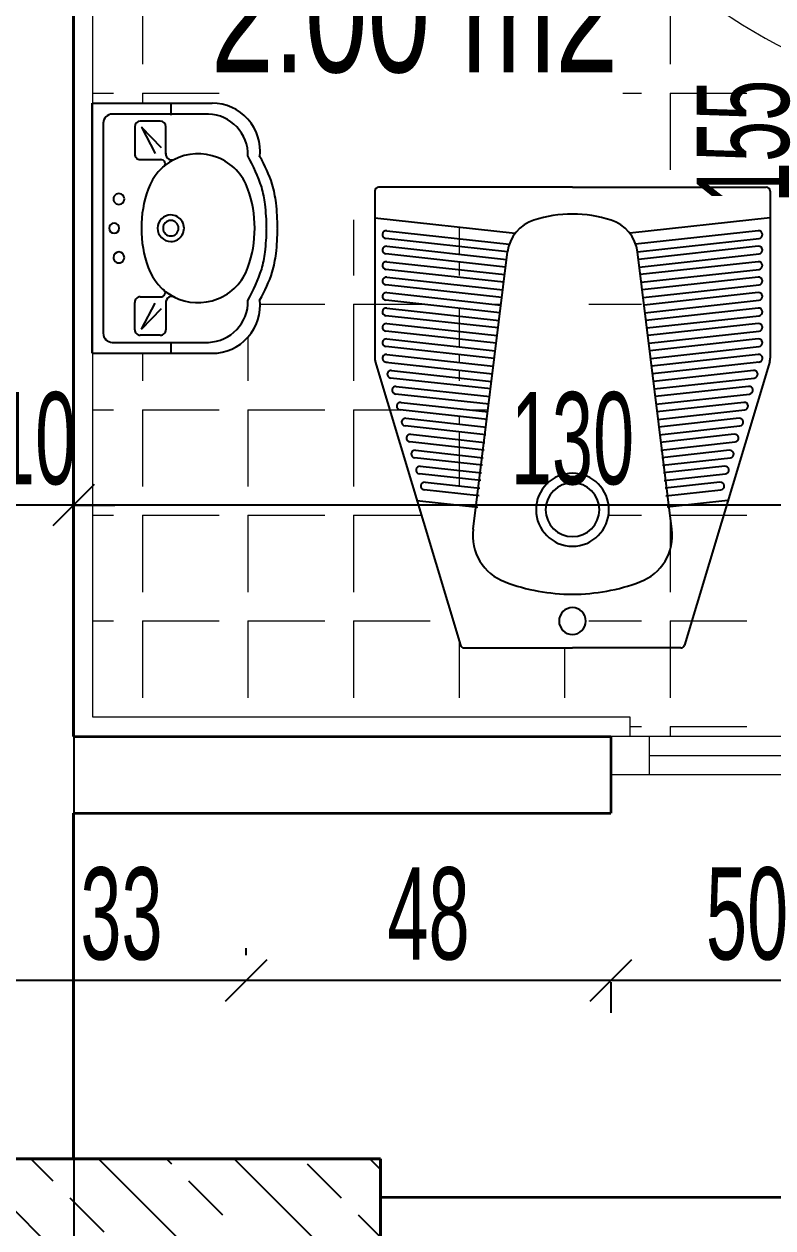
# Model space of a CAD drawing. Header units: inches. Extents: x -7543 to -822, y 102837 to 190349.
# Drawn here: x -831.53066 to -831.51116, y 102837.01463 to 102837.04599 of the extents above; entities that cross this region are included whole.
import ezdxf

# ---------------------------------------------------------------- set-up
doc = ezdxf.new("R2010")
doc.units = ezdxf.units.IN
doc.header["$MEASUREMENT"] = 0
doc.linetypes.add('DASHDOTX2', pattern=[2, 1, -0.5, 0, -0.5])
doc.layers.get('0').update_dxf_attribs({"lineweight": 25})
for name, color, linetype, lineweight in [('AKS', 1, 'Continuous', 25), ('ICOL', 55, 'Continuous', 25), ('İZ DÜŞÜM', 253, 'Continuous', 20), ('KOLON', 2, 'Continuous', 40), ('SIVA', 150, 'Continuous', 15), ('TARAMA', 8, 'Continuous', 25), ('YAZI', 7, 'Continuous', 25)]:
    doc.layers.add(name, color=color, linetype=linetype, lineweight=lineweight)
for name, color, linetype, lineweight, true_color in [('DUVAR', 7, 'Continuous', 35, 0xfc4642), ('KAPI', 7, 'Continuous', 18, 0xffb360), ('PENCERE', 7, 'Continuous', 18, 0xffb360), ('TEFRİŞ', 7, 'Continuous', 25, 0x78462c)]:
    doc.layers.add(name, color=color, linetype=linetype, lineweight=lineweight, true_color=true_color)
doc.styles.add('arıal', font='arial.ttf', dxfattribs={"width": 0.7})
doc.styles.add('OLCU', font='tromand.shx', dxfattribs={"width": 0.6, "height": 12})

# ---------------------------------------------------------------- blocks, each defined once
blk = doc.blocks.new('_Oblique')
at = {"color": 0, "linetype": 'ByBlock', "lineweight": -2}
blk.add_line((-0.5, -0.5), (0.5, 0.5), dxfattribs=at)

msp = doc.modelspace()

# ---------------------------------------------------------------- linework, layer by layer
at = {"layer": 'AKS', "linetype": 'DASHDOTX2', "ltscale": 10}
msp.add_line((-831.5293657724994, 102837.241780972), (-831.5293657724994, 102836.7293249838), dxfattribs=at)
at = {"layer": 'DUVAR'}
for p, q in [((-831.5293773943481, 102837.0274307916), (-831.5293773943481, 102837.050652617)), ((-831.5293773943481, 102837.0274307916), (-831.5153773943481, 102837.0274307916)), ((-831.5153773943481, 102837.0274307916), (-831.5153773943481, 102837.0254307916)), ((-831.5293773943481, 102837.0254307916), (-831.5153773943481, 102837.0254307916)), ((-831.5293773943481, 102837.0164307916), (-831.5293773943481, 102837.0254307916)), ((-831.5213773943481, 102837.0154307916), (-831.4633773943481, 102837.0154307916))]:
    msp.add_line(p, q, dxfattribs=at)
at = {"layer": 'ICOL', "color": 53}
for p, q in [((-831.5293773943481, 102837.0341847382), (-831.5293773943481, 102837.0342964126)), ((-831.5293773943481, 102837.0341847382), (-831.5293773943481, 102837.0342964126)), ((-831.5248773943481, 102837.0217363186), (-831.5248773943481, 102837.0219172501)), ((-831.5248773943481, 102837.0217363186), (-831.5248773943481, 102837.0219172501)), ((-831.5153773943481, 102837.0210307916), (-831.5153773943481, 102837.0202372501)), ((-831.5153773943481, 102837.0210307916), (-831.5153773943481, 102837.0202372501))]:
    msp.add_line(p, q, dxfattribs=at)
at = {"layer": 'ICOL'}
for p, q in [((-831.5293773943481, 102837.0334564126), (-831.531377394348, 102837.0334564126)), ((-831.5293773943481, 102837.0334564126), (-831.5282973943481, 102837.0334564126)), ((-831.503377394348, 102837.0334564126), (-831.5293773943481, 102837.0334564126)), ((-831.5248773943481, 102837.0210772501), (-831.531377394348, 102837.0210772501)), ((-831.5153773943481, 102837.0210772501), (-831.5248773943481, 102837.0210772501)), ((-831.505377394348, 102837.0210772501), (-831.5153773943481, 102837.0210772501))]:
    msp.add_line(p, q, dxfattribs=at)
at = {"layer": 'İZ DÜŞÜM'}
for p, q in [((-831.5275831511601, 102837.0469419001), (-831.5275831511601, 102837.0449419001)), ((-831.51383315116, 102837.0469419001), (-831.51383315116, 102837.0449419001)), ((-831.528877394348, 102837.0441919001), (-831.52833315116, 102837.0441919001)), ((-831.5275831511601, 102837.0441919001), (-831.5275831511601, 102837.0439280024)), ((-831.5275831511601, 102837.0441919001), (-831.52558315116, 102837.0441919001)), ((-831.5150678637418, 102837.0441919001), (-831.5145831511601, 102837.0441919001)), ((-831.51383315116, 102837.0441919001), (-831.51383315116, 102837.0424119813)), ((-831.51383315116, 102837.0441919001), (-831.5118331511601, 102837.0441919001)), ((-831.51383315116, 102837.0424119813), (-831.51383315116, 102837.0421919001)), ((-831.5220831511601, 102837.0408918311), (-831.5220831511601, 102837.0394419001)), ((-831.51933315116, 102837.040697674), (-831.51933315116, 102837.0401946993)), ((-831.51933315116, 102837.0401946993), (-831.51933315116, 102837.0399934975)), ((-831.51933315116, 102837.0397923185), (-831.51933315116, 102837.0395911167)), ((-831.51933315116, 102837.0395911167), (-831.51933315116, 102837.0394419001)), ((-831.5245154578595, 102837.0386919001), (-831.5228331511601, 102837.0386919001)), ((-831.5220831511601, 102837.0386919001), (-831.5220831511601, 102837.0366919001)), ((-831.5220831511601, 102837.0386919001), (-831.520309014126, 102837.0386919001)), ((-831.51933315116, 102837.0385851574), (-831.51933315116, 102837.0383839556)), ((-831.51933315116, 102837.0383839556), (-831.51933315116, 102837.0377803757)), ((-831.5184697918003, 102837.0386919001), (-831.5182389143637, 102837.0386919001)), ((-831.5159518113915, 102837.0386919001), (-831.5145831511601, 102837.0386919001)), ((-831.52483315116, 102837.0378308829), (-831.52483315116, 102837.0366919001)), ((-831.51933315116, 102837.0377803757), (-831.51933315116, 102837.0375791886)), ((-831.5275831511601, 102837.037411932), (-831.5275831511601, 102837.0366919001)), ((-831.51933315116, 102837.0373779962), (-831.51933315116, 102837.0371767944)), ((-831.51933315116, 102837.0369756153), (-831.51933315116, 102837.0367744148)), ((-831.51933315116, 102837.0367744148), (-831.51933315116, 102837.0366919001)), ((-831.528877394348, 102837.0359419001), (-831.52833315116, 102837.0359419001)), ((-831.5275831511601, 102837.0359419001), (-831.5275831511601, 102837.0339419001)), ((-831.5275831511601, 102837.0359419001), (-831.52558315116, 102837.0359419001)), ((-831.52483315116, 102837.0359419001), (-831.52483315116, 102837.0339419001)), ((-831.52483315116, 102837.0359419001), (-831.5228331511601, 102837.0359419001)), ((-831.5220831511601, 102837.0359419001), (-831.5220831511601, 102837.0339419001)), ((-831.5220831511601, 102837.0359419001), (-831.5208891033488, 102837.0359419001)), ((-831.5190795561973, 102837.0359419001), (-831.5185809394178, 102837.0359419001)), ((-831.51933315116, 102837.03576846), (-831.51933315116, 102837.0355672582)), ((-831.51933315116, 102837.0353660655), (-831.51933315116, 102837.0349636859)), ((-831.51933315116, 102837.0349636859), (-831.51933315116, 102837.0345612909)), ((-831.51933315116, 102837.0345612909), (-831.51933315116, 102837.0341589097)), ((-831.51933315116, 102837.0341589097), (-831.51933315116, 102837.033957715)), ((-831.51933315116, 102837.033957715), (-831.51933315116, 102837.0339419001)), ((-831.528877394348, 102837.0331919001), (-831.52833315116, 102837.0331919001)), ((-831.5275831511601, 102837.0331919001), (-831.5275831511601, 102837.0311919001)), ((-831.5275831511601, 102837.0331919001), (-831.52558315116, 102837.0331919001)), ((-831.52483315116, 102837.0331919001), (-831.52483315116, 102837.0311919001)), ((-831.52483315116, 102837.0331919001), (-831.5228331511601, 102837.0331919001)), ((-831.5220831511601, 102837.0331919001), (-831.5220831511601, 102837.0311919001)), ((-831.5220831511601, 102837.0331919001), (-831.5203136662941, 102837.0331919001)), ((-831.5154386469458, 102837.0331919001), (-831.5145831511601, 102837.0331919001)), ((-831.51383315116, 102837.0331919001), (-831.51383315116, 102837.0311919001)), ((-831.51383315116, 102837.0331919001), (-831.5138318442242, 102837.0331919001)), ((-831.5138318442242, 102837.0331919001), (-831.5118331511601, 102837.0331919001)), ((-831.528877394348, 102837.0304419001), (-831.52833315116, 102837.0304419001)), ((-831.5275831511601, 102837.0304419001), (-831.5275831511601, 102837.0284419001)), ((-831.5275831511601, 102837.0304419001), (-831.52558315116, 102837.0304419001)), ((-831.52483315116, 102837.0304419001), (-831.52483315116, 102837.0284419001)), ((-831.52483315116, 102837.0304419001), (-831.5228331511601, 102837.0304419001)), ((-831.5220831511601, 102837.0304419001), (-831.5220831511601, 102837.0284419001)), ((-831.5220831511601, 102837.0304419001), (-831.5200831511601, 102837.0304419001)), ((-831.5159518113915, 102837.0304419001), (-831.5145831511601, 102837.0304419001)), ((-831.51383315116, 102837.0304419001), (-831.51383315116, 102837.0284419001)), ((-831.51383315116, 102837.0304419001), (-831.5118331511601, 102837.0304419001)), ((-831.51933315116, 102837.0299235341), (-831.51933315116, 102837.0284419001)), ((-831.51658315116, 102837.0297376853), (-831.51658315116, 102837.0284419001)), ((-831.5148773943481, 102837.0276919001), (-831.5145831511601, 102837.0276919001)), ((-831.51383315116, 102837.0276919001), (-831.51383315116, 102837.0274307916)), ((-831.51383315116, 102837.0276919001), (-831.5118331511601, 102837.0276919001))]:
    msp.add_line(p, q, dxfattribs=at)
at = {"layer": 'KAPI'}
msp.add_arc((-831.504777394348, 102837.0575307916), 0.01360588108133885, 178.3153156342386, 271.6846843212896, dxfattribs=at)
at = {"layer": 'KOLON'}
for p, q in [((-831.5213773943481, 102837.0164307916), (-831.531377394348, 102837.0164307916)), ((-831.5213773943481, 102837.0114307916), (-831.5213773943481, 102837.0164307916))]:
    msp.add_line(p, q, dxfattribs=at)
at = {"layer": 'PENCERE'}
for p, q in [((-831.505377394348, 102837.0274307916), (-831.5153773943481, 102837.0274307916)), ((-831.514377394348, 102837.0274307916), (-831.514377394348, 102837.0264307916)), ((-831.5063773943481, 102837.0269307916), (-831.514377394348, 102837.0269307916)), ((-831.505377394348, 102837.0264307916), (-831.5153773943481, 102837.0264307916))]:
    msp.add_line(p, q, dxfattribs=at)
at = {"layer": 'SIVA'}
for p, q in [((-831.528877394348, 102837.0279307916), (-831.528877394348, 102837.0504455102)), ((-831.5148773943481, 102837.0279307916), (-831.528877394348, 102837.0279307916)), ((-831.5148773943481, 102837.0274307916), (-831.5148773943481, 102837.0279307916))]:
    msp.add_line(p, q, dxfattribs=at)
at = {"layer": 'TARAMA'}
for p, q in [((-831.5304914738736, 102837.0164307916), (-831.5299150590353, 102837.0158543767)), ((-831.5287237069235, 102837.0164307916), (-831.5237237069235, 102837.0114307916)), ((-831.5269559399676, 102837.0164307916), (-831.5268214668677, 102837.0162963185)), ((-831.5251881730176, 102837.0164307916), (-831.5213773943481, 102837.0126200129)), ((-831.5232859329617, 102837.0162963185), (-831.5224020494852, 102837.015412435)), ((-831.5216526391117, 102837.0164307916), (-831.5213773943481, 102837.0161555468)), ((-831.5263795251294, 102837.0158543767), (-831.5254956416529, 102837.0149704933)), ((-831.531377394348, 102837.0155489451), (-831.5272592408295, 102837.0114307916)), ((-831.529473117297, 102837.015412435), (-831.5285892338206, 102837.0145285515)), ((-831.521960107747, 102837.0149704933), (-831.5213773943481, 102837.0143877799))]:
    msp.add_line(p, q, dxfattribs=at)
at = {"layer": 'TEFRİŞ'}
for p, q in [((-831.5288890161967, 102837.037411932), (-831.5288890161967, 102837.0439280024)), ((-831.5288890161967, 102837.0439280024), (-831.5257674305967, 102837.0439280024)), ((-831.5268378257966, 102837.0439022984), (-831.5268378257966, 102837.0436166984)), ((-831.5286034161967, 102837.0434044024), (-831.5286034161967, 102837.037935532)), ((-831.5258626305966, 102837.0436424024), (-831.5283654161967, 102837.0436424024)), ((-831.5271146673966, 102837.0434570424), (-831.5276382673967, 102837.0434570424)), ((-831.5277810673966, 102837.0433142424), (-831.5277810673966, 102837.0426002424)), ((-831.5270813585967, 102837.0427600328), (-831.5276059441967, 102837.0432991448)), ((-831.5276059441967, 102837.0432991448), (-831.5272514977967, 102837.0426181624)), ((-831.5269718673967, 102837.0425964344), (-831.5269718673967, 102837.0433142424)), ((-831.5276382673967, 102837.0424574424), (-831.5270846513966, 102837.0424574424)), ((-831.521527394348, 102837.0416376853), (-831.521527394348, 102837.0372817253)), ((-831.5163773943481, 102837.0417376853), (-831.521427394348, 102837.0417376853)), ((-831.5163773943481, 102837.0417376853), (-831.5113273943481, 102837.0417376853)), ((-831.511227394348, 102837.0416376853), (-831.511227394348, 102837.0372817253)), ((-831.521527394348, 102837.0409376853), (-831.517870494348, 102837.0405376853)), ((-831.511227394348, 102837.0409376853), (-831.514884314348, 102837.0405376853)), ((-831.521216534348, 102837.0406019053), (-831.518023434348, 102837.0402526253)), ((-831.511538274348, 102837.0406019053), (-831.514731354348, 102837.0402526253)), ((-831.5180691943481, 102837.0400564453), (-831.5212382743481, 102837.0404030853)), ((-831.5146856143481, 102837.0400564453), (-831.5115165343481, 102837.0404030853)), ((-831.518118574348, 102837.0396594653), (-831.5212382743481, 102837.0400007053)), ((-831.521216534348, 102837.0401995053), (-831.5180938943481, 102837.0398579453)), ((-831.5189674743481, 102837.0328340253), (-831.5180697543481, 102837.0400520053)), ((-831.5137873343481, 102837.0328340253), (-831.5146850543481, 102837.0400520053)), ((-831.511538274348, 102837.0401995053), (-831.514660914348, 102837.0398579453)), ((-831.514636234348, 102837.0396594653), (-831.5115165343481, 102837.0400007053)), ((-831.521216534348, 102837.0397971253), (-831.5181432743481, 102837.0394609653)), ((-831.511538274348, 102837.0397971253), (-831.5146115343481, 102837.0394609653)), ((-831.5181679543481, 102837.0392624653), (-831.5212382743481, 102837.0395983053)), ((-831.521216534348, 102837.0393947453), (-831.518192634348, 102837.0390639853)), ((-831.5145868543481, 102837.0392624653), (-831.5115165343481, 102837.0395983053)), ((-831.511538274348, 102837.0393947453), (-831.514562174348, 102837.0390639853)), ((-831.518217334348, 102837.0388654853), (-831.5212382743481, 102837.0391959253)), ((-831.5145374743481, 102837.0388654853), (-831.5115165343481, 102837.0391959253)), ((-831.5277810673966, 102837.0380257032), (-831.5277810673966, 102837.0387397032)), ((-831.5276382673967, 102837.0388825032), (-831.5270846513966, 102837.0388825032)), ((-831.5276059441967, 102837.0380407896), (-831.5272514977967, 102837.0387217832)), ((-831.5269718673967, 102837.0387435112), (-831.5269718673967, 102837.0380257032)), ((-831.5182666943481, 102837.0384685053), (-831.5212382743481, 102837.0387935453)), ((-831.521216534348, 102837.0389923453), (-831.5182420143481, 102837.0386669853)), ((-831.511538274348, 102837.0389923453), (-831.5145127943481, 102837.0386669853)), ((-831.5144881143481, 102837.0384685053), (-831.5115165343481, 102837.0387935453)), ((-831.5276059441967, 102837.0380407896), (-831.5270813585967, 102837.0385799128)), ((-831.518316074348, 102837.0380715253), (-831.5212382743481, 102837.0383911453)), ((-831.521216534348, 102837.0385899653), (-831.518291394348, 102837.0382700053)), ((-831.511538274348, 102837.0385899653), (-831.514463414348, 102837.0382700053)), ((-831.514438734348, 102837.0380715253), (-831.5115165343481, 102837.0383911453)), ((-831.521216534348, 102837.0381875853), (-831.5183407543481, 102837.0378730253)), ((-831.511538274348, 102837.0381875853), (-831.5144140543481, 102837.0378730253)), ((-831.5271146673966, 102837.0378829032), (-831.5276382673967, 102837.0378829032)), ((-831.518365454348, 102837.0376745253), (-831.5212382743481, 102837.0379887653)), ((-831.521216534348, 102837.0377851853), (-831.518390134348, 102837.0374760453)), ((-831.514389354348, 102837.0376745253), (-831.5115165343481, 102837.0379887653)), ((-831.511538274348, 102837.0377851853), (-831.514364674348, 102837.0374760453)), ((-831.5283654161967, 102837.037697532), (-831.5258626305966, 102837.037697532)), ((-831.5268378257966, 102837.037697532), (-831.5268378257966, 102837.037411932)), ((-831.518414814348, 102837.0372775453), (-831.5212382743481, 102837.0375863853)), ((-831.5143399943481, 102837.0372775453), (-831.5115165343481, 102837.0375863853)), ((-831.5288890161967, 102837.037411932), (-831.5257674305967, 102837.037411932)), ((-831.5215147543481, 102837.0371955053), (-831.519298774348, 102837.0298089453)), ((-831.5212382743481, 102837.0371840053), (-831.5184641943481, 102837.0368805653)), ((-831.521216534348, 102837.0373828053), (-831.5184395143481, 102837.0370790453)), ((-831.511538274348, 102837.0373828053), (-831.5143152943481, 102837.0370790453)), ((-831.5115165343481, 102837.0371840053), (-831.514290614348, 102837.0368805653)), ((-831.511240054348, 102837.0371955053), (-831.5134560143481, 102837.0298089453)), ((-831.5210922343481, 102837.0369668253), (-831.5184859343481, 102837.0366817453)), ((-831.5116625743481, 102837.0369668253), (-831.5142688743481, 102837.0366817453)), ((-831.518507694348, 102837.0364829253), (-831.5211139943481, 102837.0367680053)), ((-831.520967434348, 102837.0365507853), (-831.518529434348, 102837.0362841253)), ((-831.5142471143481, 102837.0364829253), (-831.5116408143481, 102837.0367680053)), ((-831.511787374348, 102837.0365507853), (-831.514225374348, 102837.0362841253)), ((-831.5185511743481, 102837.0360853053), (-831.5209891743481, 102837.0363519853)), ((-831.5142036343481, 102837.0360853053), (-831.5117656343481, 102837.0363519853)), ((-831.518594674348, 102837.0356876853), (-831.5208643743481, 102837.0359359453)), ((-831.5208426143481, 102837.0361347453), (-831.5185729343481, 102837.0358864853)), ((-831.511912194348, 102837.0361347453), (-831.5141818743481, 102837.0358864853)), ((-831.514160134348, 102837.0356876853), (-831.5118904343481, 102837.0359359453)), ((-831.520717814348, 102837.0357187053), (-831.5186164143481, 102837.0354888653)), ((-831.512036994348, 102837.0357187053), (-831.514138394348, 102837.0354888653)), ((-831.5186381743481, 102837.0352900453), (-831.5207395543481, 102837.0355199053)), ((-831.520592994348, 102837.0353026853), (-831.5186599143481, 102837.0350912253)), ((-831.514116634348, 102837.0352900453), (-831.5120152543481, 102837.0355199053)), ((-831.512161814348, 102837.0353026853), (-831.5140948943481, 102837.0350912253)), ((-831.518681654348, 102837.0348924253), (-831.5206147343481, 102837.0351038653)), ((-831.514073154348, 102837.0348924253), (-831.512140074348, 102837.0351038653)), ((-831.5187251543481, 102837.0344947853), (-831.520489934348, 102837.0346878253)), ((-831.520468174348, 102837.0348866453), (-831.518703414348, 102837.0346936053)), ((-831.5122866143481, 102837.0348866453), (-831.514051394348, 102837.0346936053)), ((-831.5140296543481, 102837.0344947853), (-831.512264874348, 102837.0346878253)), ((-831.520343374348, 102837.0344706053), (-831.518746894348, 102837.0342959853)), ((-831.512411434348, 102837.0344706053), (-831.5140079143481, 102837.0342959853)), ((-831.518768654348, 102837.0340971653), (-831.520365114348, 102837.0342717853)), ((-831.520218554348, 102837.0340545653), (-831.5187903943481, 102837.0338983453)), ((-831.513986154348, 102837.0340971653), (-831.512389694348, 102837.0342717853)), ((-831.5125362543481, 102837.0340545653), (-831.513964414348, 102837.0338983453)), ((-831.5188121343481, 102837.0336995253), (-831.520240314348, 102837.0338557453)), ((-831.5139426743481, 102837.0336995253), (-831.512514494348, 102837.0338557453)), ((-831.5204284543481, 102837.0335745453), (-831.518844754348, 102837.0334013053)), ((-831.512326354348, 102837.0335745453), (-831.5139100543481, 102837.0334013053)), ((-831.519202994348, 102837.0297376853), (-831.5163773943481, 102837.0297376853)), ((-831.513551814348, 102837.0297376853), (-831.5163773943481, 102837.0297376853))]:
    msp.add_line(p, q, dxfattribs=at)
for centre, radius, start, end in [((-831.521427394348, 102837.0416376853), 0.0001, 90, 180), ((-831.5113273943481, 102837.0416376853), 0.0001, 0, 90), ((-831.5163773943481, 102837.0377376853), 0.0033, 90, 107.7189319597696), ((-831.5163773943481, 102837.0377376853), 0.0033, 72.28106804023037, 90), ((-831.521227394348, 102837.0405024853), 0.0001, 83.75769800390331, 263.7576980039033), ((-831.517077394348, 102837.0399285853), 0.001, 107.7189319597696, 172.9104649043545), ((-831.515677394348, 102837.0399285853), 0.001, 7.089535095645488, 72.28106804023037), ((-831.511527394348, 102837.0405024853), 0.0001, 276.2423019960967, 96.2423019960967), ((-831.521227394348, 102837.0401001053), 0.0001, 83.75769800390331, 263.7576980039033), ((-831.511527394348, 102837.0401001053), 0.0001, 276.2423019960967, 96.2423019960967), ((-831.521227394348, 102837.0396977253), 0.0001, 83.75769800390331, 263.7576980039033), ((-831.511527394348, 102837.0396977253), 0.0001, 276.2423019960967, 96.2423019960967), ((-831.521227394348, 102837.0392953253), 0.0001, 83.75769800390331, 263.7576980039033), ((-831.511527394348, 102837.0392953253), 0.0001, 276.2423019960967, 96.2423019960967), ((-831.521227394348, 102837.0388929453), 0.0001, 83.75769800390331, 263.7576980039033), ((-831.511527394348, 102837.0388929453), 0.0001, 276.2423019960967, 96.2423019960967), ((-831.521227394348, 102837.0384905653), 0.0001, 83.75769800390331, 263.7576980039033), ((-831.511527394348, 102837.0384905653), 0.0001, 276.2423019960967, 96.2423019960967), ((-831.521227394348, 102837.0380881653), 0.0001, 83.75769800390331, 263.7576980039033), ((-831.511527394348, 102837.0380881653), 0.0001, 276.2423019960967, 96.2423019960967), ((-831.521227394348, 102837.0376857853), 0.0001, 83.75769800390331, 263.7576980039033), ((-831.511527394348, 102837.0376857853), 0.0001, 276.2423019960967, 96.2423019960967), ((-831.521227394348, 102837.0372817253), 0.0003, 180, 196.6992439487935), ((-831.521227394348, 102837.0372834053), 0.0001, 83.75769800390331, 286.4221680132228), ((-831.511527394348, 102837.0372834053), 0.0001, 253.5778319867771, 96.2423019960967), ((-831.511527394348, 102837.0372817253), 0.0003, 343.3007560512066, 0), ((-831.5211031143481, 102837.0368674253), 0.0001, 83.75769800390331, 263.7576980039033), ((-831.5116516943481, 102837.0368674253), 0.0001, 276.2423019960967, 96.2423019960967), ((-831.5209782943481, 102837.0364513853), 0.0001, 83.75769800390331, 263.7576980039033), ((-831.5117765143481, 102837.0364513853), 0.0001, 276.2423019960967, 96.2423019960967), ((-831.5208534943481, 102837.0360353453), 0.0001, 83.75769800390331, 263.7576980039033), ((-831.511901314348, 102837.0360353453), 0.0001, 276.2423019960967, 96.2423019960967), ((-831.520728674348, 102837.0356193053), 0.0001, 83.75769800390331, 263.7576980039033), ((-831.512026134348, 102837.0356193053), 0.0001, 276.2423019960967, 96.2423019960967), ((-831.520603874348, 102837.0352032653), 0.0001, 83.75769800390331, 263.7576980039033), ((-831.512150934348, 102837.0352032653), 0.0001, 276.2423019960967, 96.2423019960967), ((-831.520479054348, 102837.0347872253), 0.0001, 83.75769800390331, 263.7576980039033), ((-831.512275754348, 102837.0347872253), 0.0001, 276.2423019960967, 96.2423019960967), ((-831.520354254348, 102837.0343711853), 0.0001, 83.75769800390331, 263.7576980039033), ((-831.512400554348, 102837.0343711853), 0.0001, 276.2423019960967, 96.2423019960967), ((-831.520229434348, 102837.0339551653), 0.0001, 83.75769800390331, 263.7576980039033), ((-831.5163773943481, 102837.0333376853), 0.00095, 90, 270), ((-831.5163773943481, 102837.0333376853), 0.0007000000000000001, 90, 270), ((-831.5163773943481, 102837.0333376853), 0.00095, 270, 90), ((-831.5163773943481, 102837.0333376853), 0.0007000000000000001, 270, 90), ((-831.5125253743481, 102837.0339551653), 0.0001, 276.2423019960967, 96.2423019960967), ((-831.5176773943481, 102837.0326735853), 0.0013, 172.9104649043545, 249.4300080559699), ((-831.515077394348, 102837.0326735853), 0.0013, 290.5699919440302, 7.089535095645488), ((-831.5163773943481, 102837.0361376853), 0.005000000000000001, 249.4300080559699, 270), ((-831.5163773943481, 102837.0361376853), 0.005000000000000001, 270, 290.5699919440302), ((-831.5163773943481, 102837.0304376853), 0.0003500000000000001, 90, 270), ((-831.5163773943481, 102837.0304376853), 0.0003500000000000001, 270, 90), ((-831.519202994348, 102837.0298376853), 0.0001, 196.6992439487935, 270), ((-831.513551814348, 102837.0298376853), 0.0001, 270, 343.3007560512066)]:
    msp.add_arc(centre, radius, start, end, dxfattribs=at)
for centre, major_axis, ratio, start_param, end_param in [((-831.5257682593967, 102837.0426749128), (-0.0008860681535454811, 0.0008860681535454811), 0.9999999999984401, 3.813800979020735, 5.497124861143337), ((-831.5283654161967, 102837.0434044024), (0.000168291413913366, 0.0001682914139133659), 0.9999999999950846, 0.785398163399906, 2.356194490189887), ((-831.5283654161967, 102837.0434044024), (0.000168291413913366, 0.0001682914139133659), 0.9999999999950846, 0.785398163399906, 2.356194490189887), ((-831.5276382673967, 102837.0433142424), (0.0001009748483493727, 0.0001009748483493727), 0.9999999999842062, 0.7853981634053452, 2.356194490184448), ((-831.5271146673966, 102837.0433142424), (-0.0001009748483493727, 0.0001009748483493727), 0.9999999999842062, 3.926990816995138, 5.497787143774241), ((-831.5258984929967, 102837.0425754904), (-0.0007548562878637096, 0.0007548562878637096), 0.9999999999999472, 3.904708023895685, 5.464185803219781), ((-831.5276382673967, 102837.0426002424), (0.0001009748483477779, 0.0001009748483477779), 0.999999999995413, 2.356194490190051, 3.926990816989535), ((-831.5270967249967, 102837.0423542344), (7.348593081036727e-05, 7.348593081036725e-05), 0.9999999999877163, 4.442329577597895, 7.1850289061332), ((-831.5268140257966, 102837.0426055848), (-0.0001117930164139159, 0.0001117930164139159), 0.9999999999973443, 0.6855943550260895, 3.002352240683995), ((-831.5261323041966, 102837.0412286456), (-0.0009760902006944418, 0.0009760902006944418), 0.9999999999998965, 4.268954451386764, 5.97486446491733), ((-831.5249589361966, 102837.0424632888), (0.0001098289565183493, 0.0001098289565183493), 0.9999999687950824, 6.103371935145732, 6.131633912926189), ((-831.5300168561967, 102837.0397885272), (-0.004154865542298204, 0.004154865542298204), 0.9999999999875802, 4.265127310862463, 4.416574539140989), ((-831.5248856993967, 102837.0422823864), (0.0003117786532723515, 0.0003117786532723515), 0.9999999951135758, 6.103371939779397, 6.131633916861348), ((-831.5277692289967, 102837.0406346872), (-0.002659123133797653, 0.002659123133797653), 0.999999999988525, 4.246661064152968, 4.456252854352938), ((-831.5261323041966, 102837.0412286456), (-0.0009760902006944733, 0.0009760902006944734), 0.9999999999994373, -0.3083208422623891, 0.4434345289981834), ((-831.5281942689967, 102837.0414315672), (0.0001009748483478035, 0.0001009748483478035), 0.9999999999955419, 5.497787143779909, 8.639379797369703), ((-831.5245627697967, 102837.0406699672), (0.002154130098086591, 0.002154130098086591), 1, 2.014230855791376, 2.698158124593314), ((-831.5277018385966, 102837.0406699672), (-0.002154130098086638, 0.002154130098086639), 0.9999999999999999, 3.585027182586282, 4.268954451388201), ((-831.5271816209967, 102837.0409611224), (0.001991968451426157, 0.001991968451426155), 0.9999999999944164, 5.616024456490349, 5.777079041619054), ((-831.5271816209967, 102837.0409611224), (-0.002193918148143977, 0.002193918148143978), 0.9999999999972758, 4.045228129699439, 4.206282714828312), ((-831.5281942689967, 102837.0414315672), (0.000100974848347761, 0.000100974848347761), 0.9999999999957488, 2.356194490190219, 5.497787143780013), ((-831.5295693377966, 102837.0406774824), (-0.003692210666508014, 0.003692210666508016), 0.9999999999999405, 3.926990816987271, 4.045228129698401), ((-831.5295693377966, 102837.0406774824), (-0.003894160363211632, 0.003894160363211635), 0.999999999999399, 3.926990816987542, 4.045228129698625), ((-831.5268422161967, 102837.0406699672), (0.0002440185903771194, 0.0002440185903771193), 0.9999999999909011, 0.7853981634019978, 3.926990816991791), ((-831.5268422161967, 102837.0406699672), (-0.0002440185903766495, 0.0002440185903766496), 0.9999999999947511, 2.35619449018972, 5.497787143779513), ((-831.5283182193966, 102837.0406695976), (9.25563178542107e-05, 9.255631785421068e-05), 0.9999999999877687, 0.7853981634035639, 3.926990816993357), ((-831.5283182193966, 102837.0406695976), (9.255631785490536e-05, 9.255631785490536e-05), 0.9999999999949931, 3.926990816989745, 7.068583470579538), ((-831.5268422161967, 102837.0406699672), (0.0001430437420276615, 0.0001430437420276615), 0.9999999999963683, 0.785398163399264, 3.926990816989057), ((-831.5268422161967, 102837.0406699672), (-0.0001430437420285141, 0.0001430437420285141), 0.999999999999284, 2.356194490191987, 5.49778714378178), ((-831.5295693377966, 102837.040662452), (-0.003692210666491448, 0.003692210666491448), 0.9999999999995036, 3.808753504276904, 3.926990816987489), ((-831.5295693377966, 102837.0406774824), (-0.003692210651141987, 0.003692210651141989), 0.9999999999796916, 3.925551583589777, 3.926990816997396), ((-831.5295693377966, 102837.040662452), (0.003692210651342205, 0.003692210651342205), 0.9999999999798256, 5.497787143772051, 5.499226377179669), ((-831.5295693377966, 102837.040662452), (0.00389416036319319, 0.003894160363193189), 0.9999999999999284, 5.379549831071537, 5.497787143782102), ((-831.5295693377966, 102837.0406774824), (0.003894160399101278, 0.003894160399101277), 0.9999999999707292, 5.496422540638798, 5.497787143767503), ((-831.5295693377966, 102837.040662452), (-0.003894160399066912, 0.003894160399066912), 0.9999999999705648, 3.926990817001959, 3.928355420130663), ((-831.5281942689967, 102837.0399083672), (-0.00010097484834913, 0.00010097484834913), 0.9999999999896502, 3.926990816992416, 7.068583470582209), ((-831.5271816209967, 102837.040378812), (0.001991968451443807, 0.001991968451443807), 0.9999999999987013, 5.218495245941311, 5.379549831070581), ((-831.5271816209967, 102837.040378812), (0.002193918148143954, 0.002193918148143953), 0.9999999999972822, 5.218495245941069, 5.379549831069943), ((-831.5281942689967, 102837.0399083672), (0.000100974848347761, 0.000100974848347761), 0.9999999999957488, 2.356194490190219, 5.497787143780013), ((-831.5261323041966, 102837.0401113), (0.0009760902006959363, 0.0009760902006959363), 0.9999999999984948, 2.698158124593231, 3.449913495853423), ((-831.5261323041966, 102837.0401113), (0.0009760902006958041, 0.0009760902006958038), 0.9999999999998452, 3.449913495853032, 5.155823509380609), ((-831.5300168561967, 102837.0415514184), (0.00415486554229803, 0.004154865542298027), 0.999999999987962, 5.008203421628059, 5.159650649906597), ((-831.5277692289967, 102837.0407052584), (0.002659123133768648, 0.002659123133768647), 0.9999999999982819, 4.968525106418821, 5.178116896621061), ((-831.5270967249967, 102837.0389857112), (-7.348593080986414e-05, 7.348593080986414e-05), 0.9999999999930645, 2.23974905463878, 4.98244838317286), ((-831.5276382673967, 102837.0387397032), (-0.0001009748483477779, 0.0001009748483477779), 0.999999999995413, -0.7853981633997419, 0.7853981633997416), ((-831.5268140257966, 102837.0387343608), (-0.0001117930164152572, 0.0001117930164152572), 0.9999999999863214, -1.431555913891343, 0.8852019717768118), ((-831.5258984929967, 102837.0387644552), (-0.0007548562878651417, 0.0007548562878651417), 0.9999999999988046, 2.389795830753987, 3.949273610076696), ((-831.5257682593967, 102837.0386650328), (0.000886068153545481, 0.0008860681535454806), 0.9999999999984407, 3.927653099626041, 5.610976981748644), ((-831.5249589361966, 102837.0388766568), (0.000109828958913241, 0.000109828958913241), 0.9999999796659986, 4.863940366946341, 4.892202343349631), ((-831.5248856993967, 102837.0390575592), (-0.0003117786532723531, 0.0003117786532723531), 0.9999999951137937, 3.293144043907999, 3.321406020989945), ((-831.5283654161967, 102837.037935532), (-0.0001682914139133659, 0.0001682914139133659), 0.9999999999950846, 0.7853981633999059, 2.356194490189887), ((-831.5276382673967, 102837.0380257032), (0.0001009748483477779, 0.0001009748483477779), 0.999999999995413, 2.356194490190051, 3.926990816989535), ((-831.5271146673966, 102837.0380257032), (-0.0001009748483477779, 0.0001009748483477779), 0.999999999995413, 2.356194490190051, 3.926990816989535)]:
    msp.add_ellipse(centre, major_axis=major_axis, ratio=ratio, start_param=start_param, end_param=end_param, dxfattribs=at)

# ---------------------------------------------------------------- block references
at = {"layer": 'ICOL', "xscale": 0.001080000000001746, "yscale": 0.001080000000001746, "zscale": 0.001080000000001746, "rotation": 180}
for p in [(-831.5293773943481, 102837.0334564126), (-831.5293773943481, 102837.0334564126), (-831.5248773943481, 102837.0210772501), (-831.5153773943481, 102837.0210772501)]:
    msp.add_blockref('_Oblique', p, dxfattribs=at)
at = {"layer": 'ICOL', "xscale": 0.001080000000001746, "yscale": 0.001080000000001746, "zscale": 0.001080000000001746}
for p in [(-831.5248773943481, 102837.0210772501), (-831.5153773943481, 102837.0210772501)]:
    msp.add_blockref('_Oblique', p, dxfattribs=at)

# ---------------------------------------------------------------- texts
at = {"layer": 'ICOL', "insert": (-831.5119223751622, 102837.0429307916), "char_height": 0.0024, "attachment_point": 5, "rotation": 90, "style": 'OLCU'}
msp.add_mtext('\\A1;155', dxfattribs=at)
at = {"layer": 'ICOL', "char_height": 0.0024, "attachment_point": 5, "style": 'OLCU'}
for s, insert in [('\\A1;10', (-831.5303773943481, 102837.0351844126)), ('\\A1;130', (-831.5163773943481, 102837.0351844126)), ('\\A1;33', (-831.5281273943481, 102837.0228052501)), ('\\A1;48', (-831.520127394348, 102837.0228052501)), ('\\A1;50', (-831.5118291390784, 102837.0228052501))]:
    msp.add_mtext(s, dxfattribs=dict(at, insert=insert))
at = {"layer": 'YAZI', "style": 'arıal', "width": 0.7}
msp.add_text('2.00 m2', height=0.003, dxfattribs=at).set_placement((-831.5257947916889, 102837.044732057, -0.011684))

doc.saveas('drawing.dxf')
